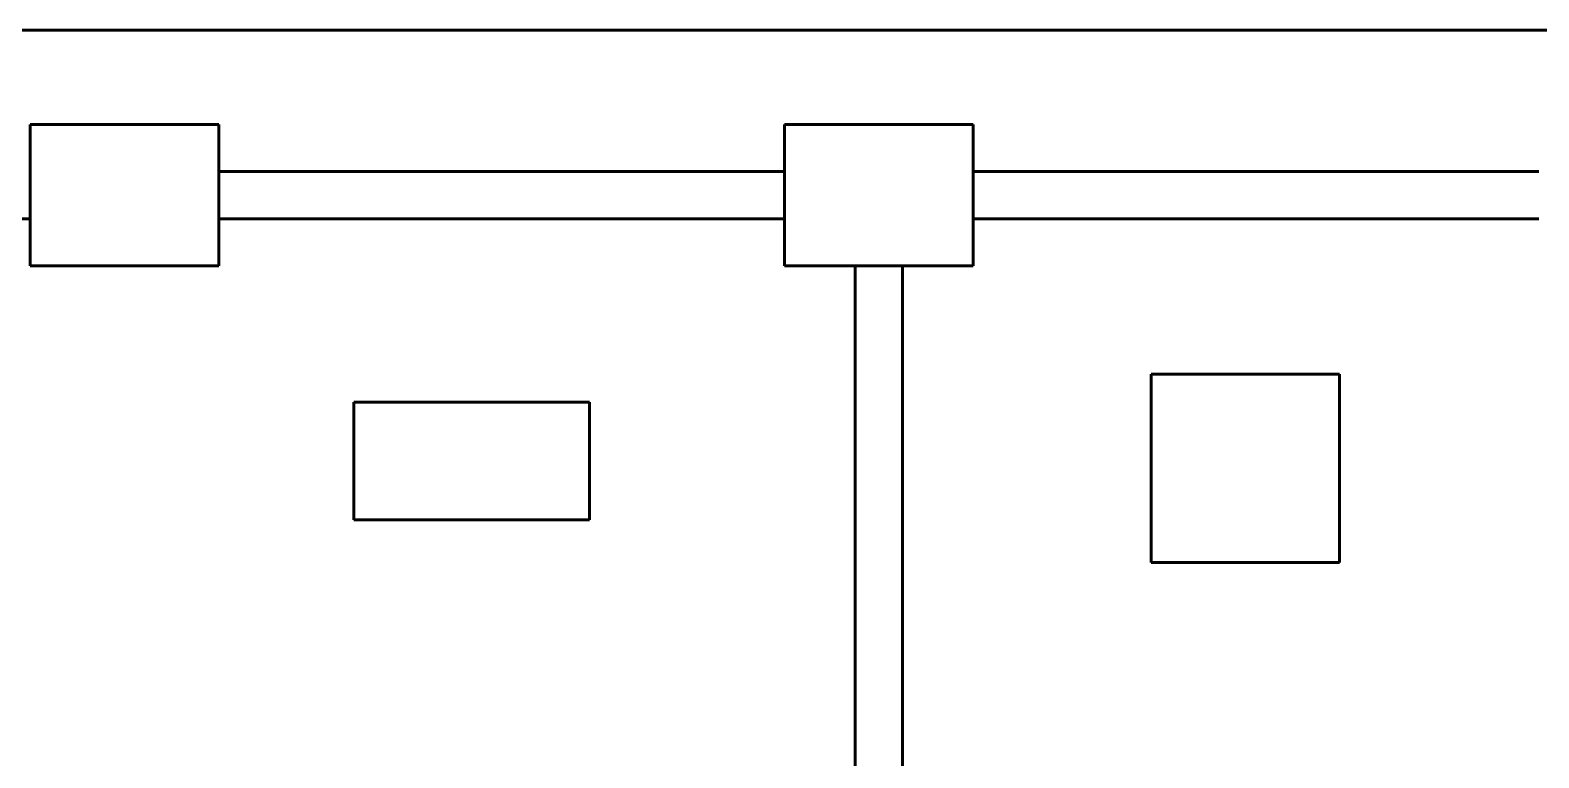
# Model space of a CAD drawing. Extents: x 0 to 297, y 0 to 292.
# Drawn here: x 117.35 to 133.35, y 108.39 to 116.11 of the extents above; entities that cross this region are included whole.
import ezdxf

# ---------------------------------------------------------------- set-up
doc = ezdxf.new("R2010")
doc.units = 0
doc.header["$MEASUREMENT"] = 0
doc.linetypes.add('K5LT_BASIC', pattern=[0])
doc.layers.add('Системный слой', color=7, linetype='Continuous')

# ---------------------------------------------------------------- blocks, each defined once
blk = doc.blocks.new('*U')
at = {"layer": 'Системный слой', "linetype": 'K5LT_BASIC', "lineweight": 60}
for p, q in [((119.35, 115.106), (117.35, 115.106)), ((117.35, 115.106), (117.35, 113.606)), ((119.35, 113.606), (119.35, 115.106)), ((127.35, 115.106), (125.35, 115.106)), ((125.35, 115.106), (125.35, 113.606)), ((127.35, 115.106), (125.35, 115.106)), ((125.35, 115.106), (125.35, 113.606)), ((127.35, 113.606), (127.35, 115.106)), ((127.35, 113.606), (127.35, 115.106)), ((117.35, 113.606), (119.35, 113.606)), ((125.35, 113.606), (127.35, 113.606)), ((125.35, 113.606), (127.35, 113.606)), ((131.237, 112.459), (129.237, 112.459)), ((129.237, 112.459), (129.237, 110.459)), ((131.237, 110.459), (131.237, 112.459)), ((123.281, 112.161), (120.781, 112.161)), ((120.781, 112.161), (120.781, 110.911)), ((123.281, 110.911), (123.281, 112.161)), ((120.781, 110.911), (123.281, 110.911)), ((129.237, 110.459), (131.237, 110.459))]:
    blk.add_line(p, q, dxfattribs=at)

msp = doc.modelspace()

# ---------------------------------------------------------------- linework, layer by layer
at = {"layer": 'Системный слой', "linetype": 'K5LT_BASIC', "lineweight": 60}
for p, q in [((191.35, 116.106), (109.35, 116.106)), ((117.35, 115.106), (117.35, 113.606)), ((119.35, 115.106), (117.35, 115.106)), ((117.35, 113.606), (117.35, 115.106)), ((117.35, 115.106), (117.35, 113.606)), ((117.35, 115.106), (119.35, 115.106)), ((119.35, 115.106), (119.35, 113.606)), ((119.35, 115.106), (119.35, 113.606)), ((119.35, 115.106), (119.35, 113.606)), ((125.35, 115.106), (125.35, 113.606)), ((127.35, 115.106), (125.35, 115.106)), ((125.35, 113.606), (125.35, 115.106)), ((125.35, 115.106), (125.35, 113.606)), ((125.35, 115.106), (127.35, 115.106)), ((125.35, 115.106), (125.35, 113.606)), ((127.35, 115.106), (125.35, 115.106)), ((125.35, 113.606), (125.35, 115.106)), ((125.35, 115.106), (125.35, 113.606)), ((125.35, 115.106), (127.35, 115.106)), ((127.35, 115.106), (127.35, 113.606)), ((127.35, 115.106), (127.35, 113.606)), ((127.35, 115.106), (127.35, 113.606)), ((127.35, 115.106), (127.35, 113.606)), ((127.35, 115.106), (127.35, 113.606)), ((127.35, 115.106), (127.35, 113.606)), ((125.35, 114.607), (119.35, 114.607)), ((133.35, 114.607), (127.35, 114.607)), ((117.35, 114.106), (111.35, 114.106)), ((125.35, 114.106), (119.35, 114.106)), ((133.35, 114.106), (127.35, 114.106)), ((117.35, 113.606), (119.35, 113.606)), ((117.35, 113.606), (119.35, 113.606)), ((119.35, 113.606), (117.35, 113.606)), ((117.35, 113.606), (119.35, 113.606)), ((118.6, 113.606), (117.85, 113.606)), ((118.6, 113.606), (117.85, 113.606)), ((118.85, 113.607), (119.35, 113.606)), ((125.35, 113.606), (127.35, 113.606)), ((125.35, 113.606), (127.35, 113.606)), ((127.35, 113.606), (125.35, 113.606)), ((125.35, 113.606), (127.35, 113.606)), ((125.35, 113.606), (127.35, 113.606)), ((125.35, 113.606), (127.35, 113.606)), ((127.35, 113.606), (125.35, 113.606)), ((125.35, 113.606), (127.35, 113.606)), ((126.6, 113.606), (125.85, 113.606)), ((126.6, 113.606), (125.85, 113.606)), ((126.6, 113.606), (125.85, 113.606)), ((126.6, 113.606), (125.85, 113.606)), ((126.1, 113.606), (126.1, 108.165)), ((126.1, 113.606), (126.1, 102.106)), ((126.6, 113.606), (126.6, 102.106)), ((126.85, 113.607), (127.35, 113.606)), ((126.85, 113.607), (127.35, 113.606))]:
    msp.add_line(p, q, dxfattribs=at)

# ---------------------------------------------------------------- block references
at = {"layer": 'Системный слой'}
msp.add_blockref('*U', (0, 0), dxfattribs=at)
msp.add_blockref('*U', (0, 0), dxfattribs=at)
msp.add_blockref('*U', (0, 0), dxfattribs=at)
msp.add_blockref('*U', (0, 0), dxfattribs=at)
msp.add_blockref('*U', (0, 0), dxfattribs=at)
msp.add_blockref('*U', (0, 0), dxfattribs=at)
msp.add_blockref('*U', (0, 0), dxfattribs=at)
msp.add_blockref('*U', (0, 0), dxfattribs=at)
msp.add_blockref('*U', (0, 0), dxfattribs=at)
msp.add_blockref('*U', (0, 0), dxfattribs=at)
msp.add_blockref('*U', (0, 0), dxfattribs=at)
msp.add_blockref('*U', (0, 0), dxfattribs=at)
msp.add_blockref('*U', (0, 0), dxfattribs=at)
msp.add_blockref('*U', (0, 0), dxfattribs=at)
msp.add_blockref('*U', (0, 0), dxfattribs=at)
msp.add_blockref('*U', (0, 0), dxfattribs=at)
msp.add_blockref('*U', (0, 0), dxfattribs=at)
msp.add_blockref('*U', (0, 0), dxfattribs=at)
msp.add_blockref('*U', (0, 0), dxfattribs=at)
msp.add_blockref('*U', (0, 0), dxfattribs=at)
msp.add_blockref('*U', (0, 0), dxfattribs=at)
msp.add_blockref('*U', (0, 0), dxfattribs=at)
msp.add_blockref('*U', (0, 0), dxfattribs=at)
msp.add_blockref('*U', (0, 0), dxfattribs=at)
msp.add_blockref('*U', (0, 0), dxfattribs=at)
msp.add_blockref('*U', (0, 0), dxfattribs=at)
msp.add_blockref('*U', (0, 0), dxfattribs=at)
msp.add_blockref('*U', (0, 0), dxfattribs=at)
msp.add_blockref('*U', (0, 0), dxfattribs=at)
msp.add_blockref('*U', (0, 0), dxfattribs=at)
msp.add_blockref('*U', (0, 0), dxfattribs=at)
msp.add_blockref('*U', (0, 0), dxfattribs=at)
msp.add_blockref('*U', (0, 0), dxfattribs=at)
msp.add_blockref('*U', (0, 0), dxfattribs=at)
msp.add_blockref('*U', (0, 0), dxfattribs=at)
msp.add_blockref('*U', (0, 0), dxfattribs=at)
msp.add_blockref('*U', (0, 0), dxfattribs=at)
msp.add_blockref('*U', (0, 0), dxfattribs=at)
msp.add_blockref('*U', (0, 0), dxfattribs=at)
msp.add_blockref('*U', (0, 0), dxfattribs=at)
msp.add_blockref('*U', (0, 0), dxfattribs=at)
msp.add_blockref('*U', (0, 0), dxfattribs=at)
msp.add_blockref('*U', (0, 0), dxfattribs=at)
msp.add_blockref('*U', (0, 0), dxfattribs=at)
msp.add_blockref('*U', (0, 0), dxfattribs=at)
msp.add_blockref('*U', (0, 0), dxfattribs=at)
msp.add_blockref('*U', (0, 0), dxfattribs=at)
msp.add_blockref('*U', (0, 0), dxfattribs=at)
msp.add_blockref('*U', (0, 0), dxfattribs=at)
msp.add_blockref('*U', (0, 0), dxfattribs=at)
msp.add_blockref('*U', (0, 0), dxfattribs=at)
msp.add_blockref('*U', (0, 0), dxfattribs=at)
msp.add_blockref('*U', (0, 0), dxfattribs=at)
msp.add_blockref('*U', (0, 0), dxfattribs=at)
msp.add_blockref('*U', (0, 0), dxfattribs=at)
msp.add_blockref('*U', (0, 0), dxfattribs=at)
msp.add_blockref('*U', (0, 0), dxfattribs=at)
msp.add_blockref('*U', (0, 0), dxfattribs=at)
msp.add_blockref('*U', (0, 0), dxfattribs=at)
msp.add_blockref('*U', (0, 0), dxfattribs=at)
msp.add_blockref('*U', (0, 0), dxfattribs=at)
msp.add_blockref('*U', (0, 0), dxfattribs=at)
msp.add_blockref('*U', (0, 0), dxfattribs=at)
msp.add_blockref('*U', (0, 0), dxfattribs=at)
msp.add_blockref('*U', (0, 0), dxfattribs=at)
msp.add_blockref('*U', (0, 0), dxfattribs=at)
msp.add_blockref('*U', (0, 0), dxfattribs=at)
msp.add_blockref('*U', (0, 0), dxfattribs=at)
msp.add_blockref('*U', (0, 0), dxfattribs=at)
msp.add_blockref('*U', (0, 0), dxfattribs=at)
msp.add_blockref('*U', (0, 0), dxfattribs=at)
msp.add_blockref('*U', (0, 0), dxfattribs=at)
msp.add_blockref('*U', (0, 0), dxfattribs=at)
msp.add_blockref('*U', (0, 0), dxfattribs=at)
msp.add_blockref('*U', (0, 0), dxfattribs=at)
msp.add_blockref('*U', (0, 0), dxfattribs=at)
msp.add_blockref('*U', (0, 0), dxfattribs=at)
msp.add_blockref('*U', (0, 0), dxfattribs=at)
msp.add_blockref('*U', (0, 0), dxfattribs=at)
msp.add_blockref('*U', (0, 0), dxfattribs=at)
msp.add_blockref('*U', (0, 0), dxfattribs=at)
msp.add_blockref('*U', (0, 0), dxfattribs=at)
msp.add_blockref('*U', (0, 0), dxfattribs=at)
msp.add_blockref('*U', (0, 0), dxfattribs=at)
msp.add_blockref('*U', (0, 0), dxfattribs=at)
msp.add_blockref('*U', (0, 0), dxfattribs=at)
msp.add_blockref('*U', (0, 0), dxfattribs=at)
msp.add_blockref('*U', (0, 0), dxfattribs=at)
msp.add_blockref('*U', (0, 0), dxfattribs=at)
msp.add_blockref('*U', (0, 0), dxfattribs=at)
msp.add_blockref('*U', (0, 0), dxfattribs=at)
msp.add_blockref('*U', (0, 0), dxfattribs=at)
msp.add_blockref('*U', (0, 0), dxfattribs=at)
msp.add_blockref('*U', (0, 0), dxfattribs=at)
msp.add_blockref('*U', (0, 0), dxfattribs=at)
msp.add_blockref('*U', (0, 0), dxfattribs=at)
msp.add_blockref('*U', (0, 0), dxfattribs=at)
msp.add_blockref('*U', (0, 0), dxfattribs=at)
msp.add_blockref('*U', (0, 0), dxfattribs=at)
msp.add_blockref('*U', (0, 0), dxfattribs=at)
msp.add_blockref('*U', (0, 0), dxfattribs=at)
msp.add_blockref('*U', (0, 0), dxfattribs=at)
msp.add_blockref('*U', (0, 0), dxfattribs=at)
msp.add_blockref('*U', (0, 0), dxfattribs=at)
msp.add_blockref('*U', (0, 0), dxfattribs=at)
msp.add_blockref('*U', (0, 0), dxfattribs=at)
msp.add_blockref('*U', (0, 0), dxfattribs=at)
msp.add_blockref('*U', (0, 0), dxfattribs=at)
msp.add_blockref('*U', (0, 0), dxfattribs=at)
msp.add_blockref('*U', (0, 0), dxfattribs=at)
msp.add_blockref('*U', (0, 0), dxfattribs=at)
msp.add_blockref('*U', (0, 0), dxfattribs=at)
msp.add_blockref('*U', (0, 0), dxfattribs=at)
msp.add_blockref('*U', (0, 0), dxfattribs=at)
msp.add_blockref('*U', (0, 0), dxfattribs=at)
msp.add_blockref('*U', (0, 0), dxfattribs=at)
msp.add_blockref('*U', (0, 0), dxfattribs=at)
msp.add_blockref('*U', (0, 0), dxfattribs=at)
msp.add_blockref('*U', (0, 0), dxfattribs=at)
msp.add_blockref('*U', (0, 0), dxfattribs=at)
msp.add_blockref('*U', (0, 0), dxfattribs=at)
msp.add_blockref('*U', (0, 0), dxfattribs=at)
msp.add_blockref('*U', (0, 0), dxfattribs=at)
msp.add_blockref('*U', (0, 0), dxfattribs=at)
msp.add_blockref('*U', (0, 0), dxfattribs=at)
msp.add_blockref('*U', (0, 0), dxfattribs=at)
msp.add_blockref('*U', (0, 0), dxfattribs=at)
msp.add_blockref('*U', (0, 0), dxfattribs=at)
msp.add_blockref('*U', (0, 0), dxfattribs=at)
msp.add_blockref('*U', (0, 0), dxfattribs=at)
msp.add_blockref('*U', (0, 0), dxfattribs=at)
msp.add_blockref('*U', (0, 0), dxfattribs=at)
msp.add_blockref('*U', (0, 0), dxfattribs=at)
msp.add_blockref('*U', (0, 0), dxfattribs=at)
msp.add_blockref('*U', (0, 0), dxfattribs=at)
msp.add_blockref('*U', (0, 0), dxfattribs=at)
msp.add_blockref('*U', (0, 0), dxfattribs=at)
msp.add_blockref('*U', (0, 0), dxfattribs=at)
msp.add_blockref('*U', (0, 0), dxfattribs=at)
msp.add_blockref('*U', (0, 0), dxfattribs=at)
msp.add_blockref('*U', (0, 0), dxfattribs=at)
msp.add_blockref('*U', (0, 0), dxfattribs=at)
msp.add_blockref('*U', (0, 0), dxfattribs=at)
msp.add_blockref('*U', (0, 0), dxfattribs=at)
msp.add_blockref('*U', (0, 0), dxfattribs=at)
msp.add_blockref('*U', (0, 0), dxfattribs=at)
msp.add_blockref('*U', (0, 0), dxfattribs=at)
msp.add_blockref('*U', (0, 0), dxfattribs=at)
msp.add_blockref('*U', (0, 0), dxfattribs=at)
msp.add_blockref('*U', (0, 0), dxfattribs=at)
msp.add_blockref('*U', (0, 0), dxfattribs=at)
msp.add_blockref('*U', (0, 0), dxfattribs=at)
msp.add_blockref('*U', (0, 0), dxfattribs=at)
msp.add_blockref('*U', (0, 0), dxfattribs=at)
msp.add_blockref('*U', (0, 0), dxfattribs=at)
msp.add_blockref('*U', (0, 0), dxfattribs=at)
msp.add_blockref('*U', (0, 0), dxfattribs=at)
msp.add_blockref('*U', (0, 0), dxfattribs=at)
msp.add_blockref('*U', (0, 0), dxfattribs=at)
msp.add_blockref('*U', (0, 0), dxfattribs=at)
msp.add_blockref('*U', (0, 0), dxfattribs=at)
msp.add_blockref('*U', (0, 0), dxfattribs=at)
msp.add_blockref('*U', (0, 0), dxfattribs=at)
msp.add_blockref('*U', (0, 0), dxfattribs=at)
msp.add_blockref('*U', (0, 0), dxfattribs=at)
msp.add_blockref('*U', (0, 0), dxfattribs=at)
msp.add_blockref('*U', (0, 0), dxfattribs=at)
msp.add_blockref('*U', (0, 0), dxfattribs=at)
msp.add_blockref('*U', (0, 0), dxfattribs=at)
msp.add_blockref('*U', (0, 0), dxfattribs=at)
msp.add_blockref('*U', (0, 0), dxfattribs=at)
msp.add_blockref('*U', (0, 0), dxfattribs=at)
msp.add_blockref('*U', (0, 0), dxfattribs=at)
msp.add_blockref('*U', (0, 0), dxfattribs=at)
msp.add_blockref('*U', (0, 0), dxfattribs=at)
msp.add_blockref('*U', (0, 0), dxfattribs=at)
msp.add_blockref('*U', (0, 0), dxfattribs=at)
msp.add_blockref('*U', (0, 0), dxfattribs=at)
msp.add_blockref('*U', (0, 0), dxfattribs=at)
msp.add_blockref('*U', (0, 0), dxfattribs=at)
msp.add_blockref('*U', (0, 0), dxfattribs=at)
msp.add_blockref('*U', (0, 0), dxfattribs=at)
msp.add_blockref('*U', (0, 0), dxfattribs=at)
msp.add_blockref('*U', (0, 0), dxfattribs=at)
msp.add_blockref('*U', (0, 0), dxfattribs=at)
msp.add_blockref('*U', (0, 0), dxfattribs=at)
msp.add_blockref('*U', (0, 0), dxfattribs=at)
msp.add_blockref('*U', (0, 0), dxfattribs=at)
msp.add_blockref('*U', (0, 0), dxfattribs=at)
msp.add_blockref('*U', (0, 0), dxfattribs=at)
msp.add_blockref('*U', (0, 0), dxfattribs=at)
msp.add_blockref('*U', (0, 0), dxfattribs=at)
msp.add_blockref('*U', (0, 0), dxfattribs=at)
msp.add_blockref('*U', (0, 0), dxfattribs=at)
msp.add_blockref('*U', (0, 0), dxfattribs=at)
msp.add_blockref('*U', (0, 0), dxfattribs=at)
msp.add_blockref('*U', (0, 0), dxfattribs=at)
msp.add_blockref('*U', (0, 0), dxfattribs=at)
msp.add_blockref('*U', (0, 0), dxfattribs=at)
msp.add_blockref('*U', (0, 0), dxfattribs=at)
msp.add_blockref('*U', (0, 0), dxfattribs=at)
msp.add_blockref('*U', (0, 0), dxfattribs=at)
msp.add_blockref('*U', (0, 0), dxfattribs=at)
msp.add_blockref('*U', (0, 0), dxfattribs=at)
msp.add_blockref('*U', (0, 0), dxfattribs=at)
msp.add_blockref('*U', (0, 0), dxfattribs=at)
msp.add_blockref('*U', (0, 0), dxfattribs=at)
msp.add_blockref('*U', (0, 0), dxfattribs=at)
msp.add_blockref('*U', (0, 0), dxfattribs=at)
msp.add_blockref('*U', (0, 0), dxfattribs=at)
msp.add_blockref('*U', (0, 0), dxfattribs=at)
msp.add_blockref('*U', (0, 0), dxfattribs=at)
msp.add_blockref('*U', (0, 0), dxfattribs=at)
msp.add_blockref('*U', (0, 0), dxfattribs=at)
msp.add_blockref('*U', (0, 0), dxfattribs=at)
msp.add_blockref('*U', (0, 0), dxfattribs=at)
msp.add_blockref('*U', (0, 0), dxfattribs=at)
msp.add_blockref('*U', (0, 0), dxfattribs=at)
msp.add_blockref('*U', (0, 0), dxfattribs=at)
msp.add_blockref('*U', (0, 0), dxfattribs=at)
msp.add_blockref('*U', (0, 0), dxfattribs=at)
msp.add_blockref('*U', (0, 0), dxfattribs=at)
msp.add_blockref('*U', (0, 0), dxfattribs=at)
msp.add_blockref('*U', (0, 0), dxfattribs=at)
msp.add_blockref('*U', (0, 0), dxfattribs=at)
msp.add_blockref('*U', (0, 0), dxfattribs=at)
msp.add_blockref('*U', (0, 0), dxfattribs=at)
msp.add_blockref('*U', (0, 0), dxfattribs=at)
msp.add_blockref('*U', (0, 0), dxfattribs=at)
msp.add_blockref('*U', (0, 0), dxfattribs=at)
msp.add_blockref('*U', (0, 0), dxfattribs=at)
msp.add_blockref('*U', (0, 0), dxfattribs=at)
msp.add_blockref('*U', (0, 0), dxfattribs=at)
msp.add_blockref('*U', (0, 0), dxfattribs=at)
msp.add_blockref('*U', (0, 0), dxfattribs=at)
msp.add_blockref('*U', (0, 0), dxfattribs=at)
msp.add_blockref('*U', (0, 0), dxfattribs=at)
msp.add_blockref('*U', (0, 0), dxfattribs=at)
msp.add_blockref('*U', (0, 0), dxfattribs=at)
msp.add_blockref('*U', (0, 0), dxfattribs=at)
msp.add_blockref('*U', (0, 0), dxfattribs=at)
msp.add_blockref('*U', (0, 0), dxfattribs=at)
msp.add_blockref('*U', (0, 0), dxfattribs=at)
msp.add_blockref('*U', (0, 0), dxfattribs=at)
msp.add_blockref('*U', (0, 0), dxfattribs=at)
msp.add_blockref('*U', (0, 0), dxfattribs=at)
msp.add_blockref('*U', (0, 0), dxfattribs=at)
msp.add_blockref('*U', (0, 0), dxfattribs=at)
msp.add_blockref('*U', (0, 0), dxfattribs=at)
msp.add_blockref('*U', (0, 0), dxfattribs=at)
msp.add_blockref('*U', (0, 0), dxfattribs=at)
msp.add_blockref('*U', (0, 0), dxfattribs=at)
msp.add_blockref('*U', (0, 0), dxfattribs=at)
msp.add_blockref('*U', (0, 0), dxfattribs=at)
msp.add_blockref('*U', (0, 0), dxfattribs=at)
msp.add_blockref('*U', (0, 0), dxfattribs=at)
msp.add_blockref('*U', (0, 0), dxfattribs=at)
msp.add_blockref('*U', (0, 0), dxfattribs=at)
msp.add_blockref('*U', (0, 0), dxfattribs=at)
msp.add_blockref('*U', (0, 0), dxfattribs=at)
msp.add_blockref('*U', (0, 0), dxfattribs=at)
msp.add_blockref('*U', (0, 0), dxfattribs=at)
msp.add_blockref('*U', (0, 0), dxfattribs=at)
msp.add_blockref('*U', (0, 0), dxfattribs=at)
msp.add_blockref('*U', (0, 0), dxfattribs=at)
msp.add_blockref('*U', (0, 0), dxfattribs=at)
msp.add_blockref('*U', (0, 0), dxfattribs=at)
msp.add_blockref('*U', (0, 0), dxfattribs=at)
msp.add_blockref('*U', (0, 0), dxfattribs=at)
msp.add_blockref('*U', (0, 0), dxfattribs=at)
msp.add_blockref('*U', (0, 0), dxfattribs=at)
msp.add_blockref('*U', (0, 0), dxfattribs=at)
msp.add_blockref('*U', (0, 0), dxfattribs=at)
msp.add_blockref('*U', (0, 0), dxfattribs=at)
msp.add_blockref('*U', (0, 0), dxfattribs=at)
msp.add_blockref('*U', (0, 0), dxfattribs=at)
msp.add_blockref('*U', (0, 0), dxfattribs=at)
msp.add_blockref('*U', (0, 0), dxfattribs=at)
msp.add_blockref('*U', (0, 0), dxfattribs=at)
msp.add_blockref('*U', (0, 0), dxfattribs=at)
msp.add_blockref('*U', (0, 0), dxfattribs=at)
msp.add_blockref('*U', (0, 0), dxfattribs=at)
msp.add_blockref('*U', (0, 0), dxfattribs=at)
msp.add_blockref('*U', (0, 0), dxfattribs=at)
msp.add_blockref('*U', (0, 0), dxfattribs=at)
msp.add_blockref('*U', (0, 0), dxfattribs=at)
msp.add_blockref('*U', (0, 0), dxfattribs=at)
msp.add_blockref('*U', (0, 0), dxfattribs=at)
msp.add_blockref('*U', (0, 0), dxfattribs=at)
msp.add_blockref('*U', (0, 0), dxfattribs=at)
msp.add_blockref('*U', (0, 0), dxfattribs=at)
msp.add_blockref('*U', (0, 0), dxfattribs=at)
msp.add_blockref('*U', (0, 0), dxfattribs=at)
msp.add_blockref('*U', (0, 0), dxfattribs=at)
msp.add_blockref('*U', (0, 0), dxfattribs=at)
msp.add_blockref('*U', (0, 0), dxfattribs=at)
msp.add_blockref('*U', (0, 0), dxfattribs=at)
msp.add_blockref('*U', (0, 0), dxfattribs=at)
msp.add_blockref('*U', (0, 0), dxfattribs=at)
msp.add_blockref('*U', (0, 0), dxfattribs=at)
msp.add_blockref('*U', (0, 0), dxfattribs=at)
msp.add_blockref('*U', (0, 0), dxfattribs=at)
msp.add_blockref('*U', (0, 0), dxfattribs=at)
msp.add_blockref('*U', (0, 0), dxfattribs=at)
msp.add_blockref('*U', (0, 0), dxfattribs=at)

doc.saveas('drawing.dxf')
